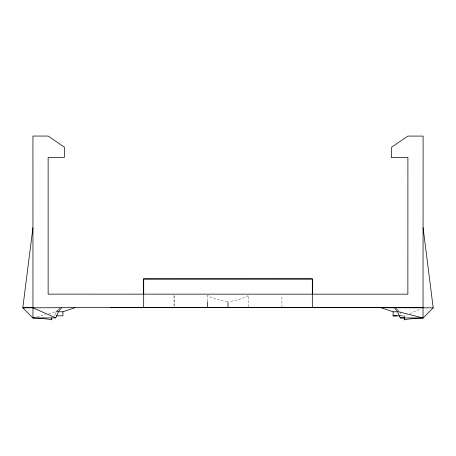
<?xml version="1.0" encoding="UTF-8"?>
<svg xmlns="http://www.w3.org/2000/svg" width="456" height="456" viewBox="0 0 456 456"><rect width="100%" height="100%" fill="white"/><g stroke="black" fill="none" stroke-linecap="round" stroke-linejoin="round"><path stroke-width="0.34" stroke-dasharray="2.28 1.71" d="M248.771 306.763L248.771 295.146M281.928 307.475L281.928 295.534M404.284 317.917L404.29 315.894L400.237 315.883L400.254 311.824M402.768 316.783L407.208 314.828M409.744 313.711L420.529 308.963M37.01 316.926L45.765 314.703M48.461 314.019L57.895 311.625M58.892 311.79L55.746 311.796L55.757 315.854L54.064 315.86M400.237 315.877L404.29 315.894M207.224 295.146L207.224 301.296M248.138 295.545A21.426 3.705 -10.1 0 1 229.374 301.627M227.31 301.752A21.432 3.711 10.1 0 1 207.856 295.545M174.072 295.551L174.072 306.774L174.072 295.539M58.704 309.225L55.746 311.796L59.833 308.627L58.71 309.225M397.29 309.253L396.161 308.655L398.778 310.536L397.29 309.253"/><path stroke-width="0.68" d="M312.326 307.481L312.326 278.935L143.674 278.952L143.674 294.131L143.674 278.952L312.326 278.935L312.332 294.154M32.935 227.761L22.8 307.817L143.674 307.469L143.674 278.924M228 307.481L228 301.906M391.607 157.366L391.607 147.22L407.909 136.082L423.111 136.093L423.031 317.986A18.804 1.043 -2.8 0 0 404.278 319.947L404.284 317.917M399.61 315.877L393.078 315.854L393.095 311.801L381.022 307.703L382.373 307.709M32.935 307.458L22.8 307.817L32.963 317.952L55.763 317.878L58.567 311.454L61.526 307.726M381.022 307.703L394.474 307.749L397.432 311.482L400.231 317.906L423.031 317.986L433.2 307.851L423.088 227.789M58.892 311.79L62.905 311.779L74.978 307.686M391.607 157.354L407.903 157.366L407.869 294.171L48.131 294.137L48.131 157.337L64.433 157.337L64.433 147.202L48.131 136.053L32.935 136.053L32.963 317.952L34.314 317.61M56.39 315.848L62.917 315.831L62.905 311.779M207.224 307.447L207.93 307.447M143.674 307.452L423.065 307.486L110.312 307.464M433.2 307.851L312.326 307.469M397.108 311.813L393.095 311.801M397.096 315.865L393.078 315.854M400.231 317.9L404.922 317.923M397.432 311.482L423.031 317.986M32.935 307.817L55.763 317.878M51.71 317.889L51.716 319.918A18.804 0.986 3 0 0 32.963 317.952M207.366 301.906L207.366 307.481"/></g></svg>
